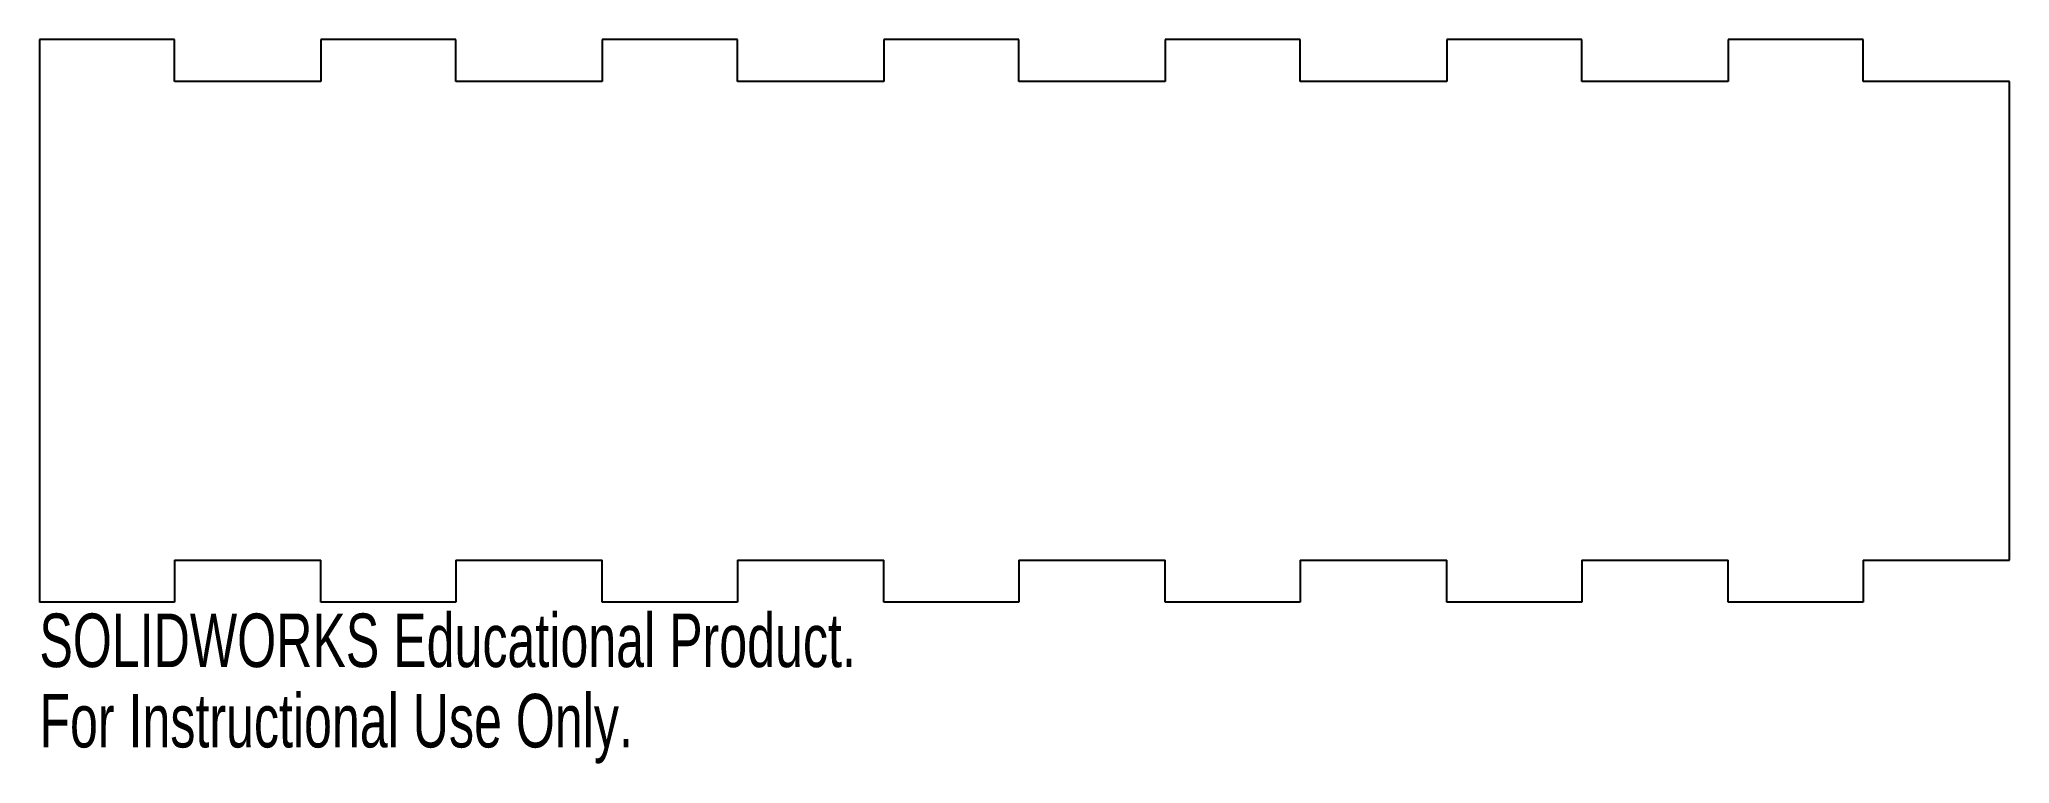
# Model space of a CAD drawing. Header units: inches. Extents: x -3.5 to 3.5, y -1.57 to 1.
import ezdxf

# ---------------------------------------------------------------- set-up
doc = ezdxf.new("R2010")
doc.units = ezdxf.units.IN
doc.header["$MEASUREMENT"] = 0
doc.styles.add('SLDTEXTSTYLE0', font='TXT', dxfattribs={"width": 0.7})

msp = doc.modelspace()

# ---------------------------------------------------------------- linework, layer by layer
at = {"color": 7, "linetype": 'Continuous', "lineweight": 25}
for p, q in [((-3.02, 1), (-3.5, 1)), ((-3.5, 1), (-3.5, -1)), ((-3.02, 0.85), (-3.02, 1)), ((-2.02, 1), (-2.5, 1)), ((-2.5, 1), (-2.5, 0.85)), ((-2.02, 0.85), (-2.02, 1)), ((-1.02, 1), (-1.5, 1)), ((-1.5, 1), (-1.5, 0.85)), ((-1.02, 0.85), (-1.02, 1)), ((-0.02, 1), (-0.5, 1)), ((-0.5, 1), (-0.5, 0.85)), ((-0.02, 0.85), (-0.02, 1)), ((0.98, 1), (0.5, 1)), ((0.5, 1), (0.5, 0.85)), ((0.98, 0.85), (0.98, 1)), ((1.98, 1), (1.5, 1)), ((1.5, 1), (1.5, 0.85)), ((1.98, 0.85), (1.98, 1)), ((2.98, 1), (2.5, 1)), ((2.5, 1), (2.5, 0.85)), ((2.98, 0.85), (2.98, 1)), ((-2.5, 0.85), (-3.02, 0.85)), ((-1.5, 0.85), (-2.02, 0.85)), ((-0.5, 0.85), (-1.02, 0.85)), ((0.5, 0.85), (-0.02, 0.85)), ((1.5, 0.85), (0.98, 0.85)), ((2.5, 0.85), (1.98, 0.85)), ((3.5, 0.85), (2.98, 0.85)), ((3.5, -0.85), (3.5, 0.85)), ((-3.02, -0.85), (-3.02, -1)), ((-3.02, -0.85), (-2.5, -0.85)), ((-2.5, -1), (-2.5, -0.85)), ((-2.02, -0.85), (-2.02, -1)), ((-2.02, -0.85), (-1.5, -0.85)), ((-1.5, -1), (-1.5, -0.85)), ((-1.02, -0.85), (-1.02, -1)), ((-1.02, -0.85), (-0.5, -0.85)), ((-0.5, -1), (-0.5, -0.85)), ((-0.02, -0.85), (-0.02, -1)), ((-0.02, -0.85), (0.5, -0.85)), ((0.5, -1), (0.5, -0.85)), ((0.98, -0.85), (0.98, -1)), ((0.98, -0.85), (1.5, -0.85)), ((1.5, -1), (1.5, -0.85)), ((1.98, -0.85), (1.98, -1)), ((1.98, -0.85), (2.5, -0.85)), ((2.5, -1), (2.5, -0.85)), ((2.98, -0.85), (2.98, -1)), ((2.98, -0.85), (3.5, -0.85)), ((-3.02, -1), (-3.5, -1)), ((-2.02, -1), (-2.5, -1)), ((-1.02, -1), (-1.5, -1)), ((-0.02, -1), (-0.5, -1)), ((0.98, -1), (0.5, -1)), ((1.98, -1), (1.5, -1)), ((2.98, -1), (2.5, -1))]:
    msp.add_line(p, q, dxfattribs=at)

# ---------------------------------------------------------------- texts
at = {"color": 7, "linetype": 'Continuous', "char_height": 0.1903, "attachment_point": 1, "style": 'SLDTEXTSTYLE0'}
for s, insert in [('SOLIDWORKS Educational Product.', (-3.5, -1.0401)), ('For Instructional Use Only.', (-3.5, -1.3256))]:
    msp.add_mtext(s, dxfattribs=dict(at, insert=insert))

doc.saveas('drawing.dxf')
